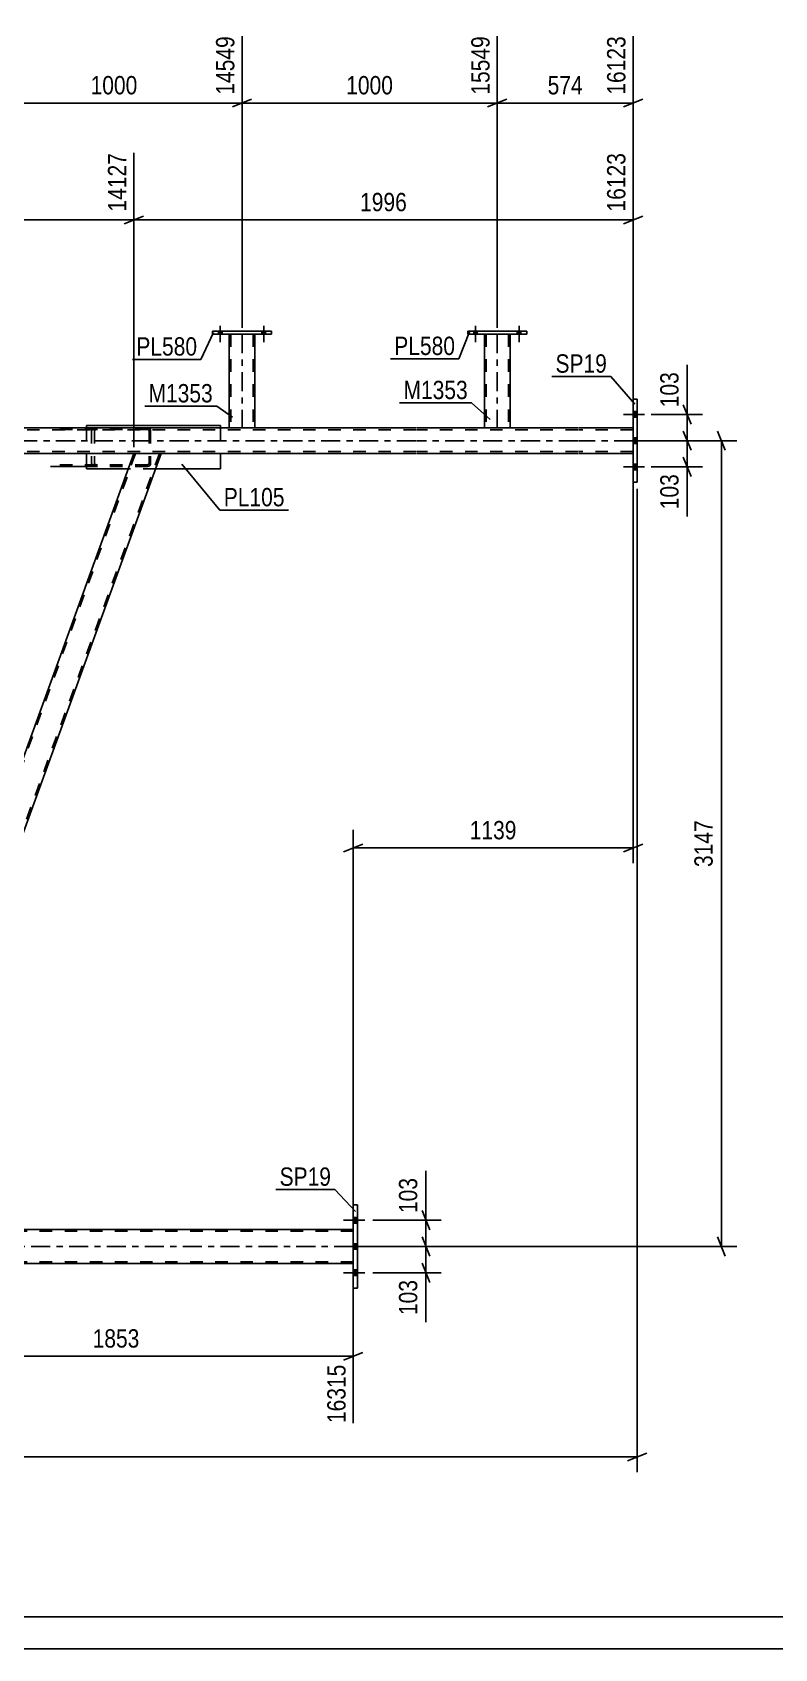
# Model space of a CAD drawing. Header units: millimetres. Extents: x -787 to 402, y -866 to -25.
# Drawn here: x -158.2 to -42.2, y -866.1 to -613.7 of the extents above; entities that cross this region are included whole.
import ezdxf

# ---------------------------------------------------------------- set-up
doc = ezdxf.new("R2010")
doc.units = ezdxf.units.MM
doc.linetypes.add('DXK_LINE_DOT2', pattern=[3.9198, 1.9599, -1.9599])
doc.linetypes.add('DXK_LINE_DOT3', pattern=[5.9187, 2.979, -0.9799, 0.9799, -0.9799])
doc.styles.add('Arial Narrow', font='ARIALN.TTF', dxfattribs={"height": 0.2})

# ---------------------------------------------------------------- blocks, each defined once
blk = doc.blocks.new('Unknown-569028579-1134')
at = {"color": 5, "linetype": 'Continuous'}
for p, q in [((-781.76, -861.13), (397.24, -861.13)), ((-786.76, -866.13), (402.24, -866.13))]:
    blk.add_line(p, q, dxfattribs=at)
blk = doc.blocks.new('Part-569028579-78205 - 78201')
at = {"color": 7, "linetype": 'DXK_LINE_DOT2'}
for p, q in [((-142.08, -679.45), (-186.2, -800.67)), ((-138.34, -679.45), (-182.46, -800.67)), ((-185.19, -797.2), (-186.46, -800.67)), ((-182.2, -800.67), (-186.46, -800.67))]:
    blk.add_line(p, q, dxfattribs=at)
at = {"color": 2, "linetype": 'Continuous'}
for p, q in [((-142.34, -679.45), (-185.19, -797.2)), ((-138.08, -679.45), (-182.2, -800.67)), ((-142.34, -679.45), (-138.08, -679.45))]:
    blk.add_line(p, q, dxfattribs=at)
blk = doc.blocks.new('Part-569028579-78343 - 78201')
at = {"color": 2, "linetype": 'Continuous'}
for p, q in [((-90.17, -660.33), (-90.17, -660.81)), ((-80.97, -660.33), (-90.17, -660.33)), ((-90.17, -660.81), (-80.97, -660.81)), ((-80.97, -660.33), (-80.97, -660.81))]:
    blk.add_line(p, q, dxfattribs=at)
blk = doc.blocks.new('Part-569028579-78280 - 78201')
at = {"color": 2, "linetype": 'Continuous'}
for p, q in [((-149.75, -675.06), (-149.75, -675.45)), ((-128.82, -675.06), (-149.75, -675.06)), ((-128.82, -675.06), (-128.82, -675.45)), ((-149.75, -679.45), (-149.75, -681.86)), ((-128.82, -679.45), (-128.82, -681.86)), ((-149.75, -681.86), (-143.21, -681.86)), ((-128.82, -681.86), (-138.95, -681.86))]:
    blk.add_line(p, q, dxfattribs=at)
at = {"color": 7, "linetype": 'DXK_LINE_DOT2'}
for p, q in [((-149.75, -675.45), (-149.75, -679.45)), ((-128.82, -675.45), (-128.82, -679.45)), ((-138.95, -681.86), (-143.21, -681.86))]:
    blk.add_line(p, q, dxfattribs=at)
blk = doc.blocks.new('Part-569028579-78219 - 78201')
at = {"color": 7, "linetype": 'DXK_LINE_DOT2'}
for p, q in [((-140.2, -675.46), (-155.36, -675.46)), ((-140.2, -675.7), (-155.36, -675.7)), ((-148.9, -675.8), (-148.95, -675.94)), ((-148.95, -675.94), (-148.95, -680.98)), ((-148.89, -675.75), (-148.9, -675.8)), ((-148.52, -675.94), (-148.48, -675.84)), ((-148.52, -675.94), (-148.52, -680.98)), ((-148.08, -675.46), (-148.41, -675.49)), ((-148.25, -675.71), (-148.08, -675.7)), ((-141.69, -675.7), (-141.69, -675.46)), ((-140.02, -675.49), (-140.2, -675.46)), ((-140.2, -675.7), (-140.11, -675.71)), ((-140.11, -675.71), (-140.04, -675.77)), ((-140.04, -675.77), (-139.99, -675.84)), ((-139.87, -675.6), (-140.02, -675.49)), ((-139.99, -675.84), (-139.97, -675.94)), ((-139.97, -675.94), (-139.97, -680.98)), ((-139.77, -675.75), (-139.87, -675.6)), ((-139.74, -675.94), (-139.77, -675.75)), ((-139.74, -675.94), (-139.74, -680.98)), ((-140.2, -681.22), (-155.36, -681.22)), ((-140.2, -681.46), (-149.75, -681.46)), ((-148.95, -680.98), (-148.89, -681.16)), ((-148.48, -681.07), (-148.52, -680.98)), ((-148.41, -681.42), (-148.08, -681.46)), ((-148.08, -681.22), (-148.25, -681.2)), ((-141.69, -681.46), (-141.69, -681.22)), ((-140.11, -681.2), (-140.2, -681.22)), ((-140.2, -681.46), (-140.02, -681.42)), ((-140.04, -681.14), (-140.11, -681.2)), ((-139.99, -681.07), (-140.04, -681.14)), ((-140.02, -681.42), (-139.87, -681.31)), ((-139.97, -680.98), (-139.99, -681.07)), ((-139.87, -681.31), (-139.77, -681.16)), ((-139.77, -681.16), (-139.74, -680.98))]:
    blk.add_line(p, q, dxfattribs=at)
at = {"color": 2, "linetype": 'Continuous'}
blk.add_line((-149.75, -681.46), (-155.36, -681.46), dxfattribs=at)
at = {"color": 7, "linetype": 'DXK_LINE_DOT2'}
for centre, radius, start, end in [((-148.28, -676.3), 0.817, 99.5182, 138.0638), ((-148.18, -676.12), 0.409, 99.5182, 138.0638), ((-148.28, -680.61), 0.817, 221.9362, 260.4818), ((-148.18, -680.79), 0.409, 221.9362, 260.4818)]:
    blk.add_arc(centre, radius, start, end, dxfattribs=at)
blk = doc.blocks.new('Part-569028579-78346 - 78201')
at = {"color": 2, "linetype": 'Continuous'}
for p, q in [((-127.45, -660.81), (-127.45, -675.46)), ((-123.45, -675.46), (-123.45, -660.81)), ((-123.93, -675.46), (-127.45, -675.46)), ((-123.49, -675.46), (-123.93, -675.46)), ((-123.49, -675.46), (-123.45, -675.46))]:
    blk.add_line(p, q, dxfattribs=at)
at = {"color": 7, "linetype": 'DXK_LINE_DOT2'}
for p, q in [((-123.45, -660.81), (-127.45, -660.81)), ((-127.21, -660.81), (-127.21, -675.46)), ((-123.69, -660.81), (-123.69, -675.46)), ((-127.45, -675.46), (-127.41, -675.46)), ((-127.21, -675.46), (-127.19, -675.46)), ((-123.93, -675.46), (-123.59, -675.46))]:
    blk.add_line(p, q, dxfattribs=at)
at = {"color": 7, "linetype": 'DXK_LINE_DOT3'}
blk.add_line((-125.45, -660.81), (-125.45, -675.46), dxfattribs=at)
blk = doc.blocks.new('Part-569028579-78347 - 78201')
at = {"color": 2, "linetype": 'Continuous'}
for p, q in [((-130.05, -660.33), (-130.05, -660.81)), ((-120.85, -660.33), (-130.05, -660.33)), ((-130.05, -660.81), (-120.85, -660.81)), ((-120.85, -660.33), (-120.85, -660.81))]:
    blk.add_line(p, q, dxfattribs=at)
blk = doc.blocks.new('Part-569028579-78256 - 78201')
at = {"color": 2, "linetype": 'Continuous'}
for p, q in [((-108.07, -800.67), (-717.21, -800.67)), ((-108.07, -805.95), (-717.21, -805.95))]:
    blk.add_line(p, q, dxfattribs=at)
at = {"color": 7, "linetype": 'DXK_LINE_DOT2'}
for p, q in [((-108.07, -800.91), (-717.21, -800.91)), ((-108.07, -800.67), (-108.07, -805.95)), ((-108.07, -805.71), (-717.21, -805.71))]:
    blk.add_line(p, q, dxfattribs=at)
at = {"color": 7, "linetype": 'DXK_LINE_DOT3'}
blk.add_line((-108.07, -803.31), (-717.21, -803.31), dxfattribs=at)
blk = doc.blocks.new('Part-569028579-78257 - 78201')
at = {"color": 2, "linetype": 'Continuous'}
for p, q in [((-64.35, -670.95), (-63.71, -670.95)), ((-64.35, -670.95), (-64.35, -683.95)), ((-63.71, -683.95), (-63.71, -670.95)), ((-64.35, -683.95), (-63.71, -683.95))]:
    blk.add_line(p, q, dxfattribs=at)
at = {"color": 7, "linetype": 'DXK_LINE_DOT2'}
for p, q in [((-63.71, -670.95), (-64.35, -670.95)), ((-64.35, -683.95), (-63.71, -683.95))]:
    blk.add_line(p, q, dxfattribs=at)
blk = doc.blocks.new('Part-569028579-78259 - 78201')
at = {"color": 2, "linetype": 'Continuous'}
for p, q in [((-108.07, -796.81), (-108.07, -809.81)), ((-107.43, -796.81), (-108.07, -796.81)), ((-107.43, -809.81), (-107.43, -796.81)), ((-108.07, -809.81), (-107.43, -809.81))]:
    blk.add_line(p, q, dxfattribs=at)
blk = doc.blocks.new('Part-569028579-78342 - 78201')
at = {"color": 2, "linetype": 'Continuous'}
for p, q in [((-87.57, -660.81), (-87.57, -675.46)), ((-83.57, -675.46), (-83.57, -660.81)), ((-84.05, -675.46), (-87.57, -675.46)), ((-83.61, -675.46), (-84.05, -675.46)), ((-83.61, -675.46), (-83.57, -675.46))]:
    blk.add_line(p, q, dxfattribs=at)
at = {"color": 7, "linetype": 'DXK_LINE_DOT2'}
for p, q in [((-83.57, -660.81), (-87.57, -660.81)), ((-87.33, -660.81), (-87.33, -675.46)), ((-83.81, -660.81), (-83.81, -675.46)), ((-87.57, -675.46), (-87.54, -675.46)), ((-87.33, -675.46), (-87.31, -675.46)), ((-87.31, -675.46), (-87.28, -675.46)), ((-87.28, -675.46), (-87.26, -675.46)), ((-84.05, -675.46), (-83.71, -675.46))]:
    blk.add_line(p, q, dxfattribs=at)
at = {"color": 7, "linetype": 'DXK_LINE_DOT3'}
blk.add_line((-85.57, -660.81), (-85.57, -675.46), dxfattribs=at)
blk = doc.blocks.new('Part-569028579-78428 - 78201')
at = {"color": 7, "linetype": 'DXK_LINE_DOT2'}
for p, q in [((-98.27, -675.77), (-707.41, -675.77)), ((-123.45, -675.45), (-127.45, -675.45)), ((-72.97, -675.77), (-98.17, -675.77)), ((-83.57, -675.45), (-87.57, -675.45)), ((-64.35, -675.77), (-72.87, -675.77)), ((-64.35, -675.45), (-64.35, -679.45)), ((-98.27, -679.13), (-707.41, -679.13)), ((-98.27, -679.45), (-482.87, -679.45)), ((-138.08, -679.45), (-142.34, -679.45)), ((-72.97, -679.13), (-98.17, -679.13)), ((-72.97, -679.45), (-98.17, -679.45)), ((-64.35, -679.13), (-72.87, -679.13)), ((-64.35, -679.45), (-72.87, -679.45))]:
    blk.add_line(p, q, dxfattribs=at)
at = {"color": 2, "linetype": 'Continuous'}
for p, q in [((-127.45, -675.45), (-163.45, -675.45)), ((-98.27, -675.45), (-123.45, -675.45)), ((-87.57, -675.45), (-98.17, -675.45)), ((-72.97, -675.45), (-83.57, -675.45)), ((-64.35, -675.45), (-72.87, -675.45)), ((-142.34, -679.45), (-221.9, -679.45)), ((-98.27, -679.45), (-138.08, -679.45)), ((-72.97, -679.45), (-98.17, -679.45)), ((-64.35, -679.45), (-72.87, -679.45))]:
    blk.add_line(p, q, dxfattribs=at)
at = {"color": 7, "linetype": 'DXK_LINE_DOT3'}
for p, q in [((-98.27, -677.45), (-707.41, -677.45)), ((-72.97, -677.45), (-98.17, -677.45)), ((-64.35, -677.45), (-72.87, -677.45))]:
    blk.add_line(p, q, dxfattribs=at)
blk = doc.blocks.new('Bolt-569028579-78463 - 78201')
at = {"linetype": 'Continuous'}
for points in [[(-63.71, -673.79), (-63.71, -672.91), (-64.35, -672.91), (-64.35, -673.79)], [(-63.71, -673.79), (-63.71, -672.91), (-64.35, -672.91), (-64.35, -673.79)], [(-63.71, -673.79), (-63.71, -672.91), (-64.35, -672.91), (-64.35, -673.79)], [(-63.71, -677.89), (-63.71, -677.01), (-64.35, -677.01), (-64.35, -677.89)], [(-63.71, -677.89), (-63.71, -677.01), (-64.35, -677.01), (-64.35, -677.89)], [(-63.71, -681.99), (-63.71, -681.11), (-64.35, -681.11), (-64.35, -681.99)], [(-63.71, -681.99), (-63.71, -681.11), (-64.35, -681.11), (-64.35, -681.99)], [(-63.71, -681.99), (-63.71, -681.11), (-64.35, -681.11), (-64.35, -681.99)]]:
    blk.add_hatch(color=1, dxfattribs=at).paths.add_polyline_path(points)
at = {"color": 1, "linetype": 'Continuous'}
for p, q in [((-62.55, -673.35), (-65.87, -673.35)), ((-62.55, -673.35), (-65.87, -673.35)), ((-62.55, -673.35), (-65.87, -673.35)), ((-63.71, -672.91), (-64.35, -672.91)), ((-63.71, -672.91), (-64.35, -672.91)), ((-63.71, -672.91), (-64.35, -672.91)), ((-63.71, -673.79), (-64.35, -673.79)), ((-63.71, -673.79), (-64.35, -673.79)), ((-63.71, -673.79), (-64.35, -673.79)), ((-62.55, -677.45), (-65.87, -677.45)), ((-62.55, -677.45), (-65.87, -677.45)), ((-63.71, -677.01), (-64.35, -677.01)), ((-63.71, -677.01), (-64.35, -677.01)), ((-63.71, -677.89), (-64.35, -677.89)), ((-63.71, -677.89), (-64.35, -677.89)), ((-62.55, -681.55), (-65.87, -681.55)), ((-62.55, -681.55), (-65.87, -681.55)), ((-62.55, -681.55), (-65.87, -681.55)), ((-63.71, -681.11), (-64.35, -681.11)), ((-63.71, -681.11), (-64.35, -681.11)), ((-63.71, -681.11), (-64.35, -681.11)), ((-63.71, -681.99), (-64.35, -681.99)), ((-63.71, -681.99), (-64.35, -681.99)), ((-63.71, -681.99), (-64.35, -681.99))]:
    blk.add_line(p, q, dxfattribs=at)
blk = doc.blocks.new('Bolt-569028579-78465 - 78201')
at = {"linetype": 'Continuous'}
for points in [[(-107.43, -799.65), (-107.43, -798.77), (-108.07, -798.77), (-108.07, -799.65)], [(-107.43, -799.65), (-107.43, -798.77), (-108.07, -798.77), (-108.07, -799.65)], [(-107.43, -799.65), (-107.43, -798.77), (-108.07, -798.77), (-108.07, -799.65)], [(-107.43, -803.75), (-107.43, -802.87), (-108.07, -802.87), (-108.07, -803.75)], [(-107.43, -803.75), (-107.43, -802.87), (-108.07, -802.87), (-108.07, -803.75)], [(-107.43, -807.85), (-107.43, -806.97), (-108.07, -806.97), (-108.07, -807.85)], [(-107.43, -807.85), (-107.43, -806.97), (-108.07, -806.97), (-108.07, -807.85)], [(-107.43, -807.85), (-107.43, -806.97), (-108.07, -806.97), (-108.07, -807.85)]]:
    blk.add_hatch(color=1, dxfattribs=at).paths.add_polyline_path(points)
at = {"color": 1, "linetype": 'Continuous'}
for p, q in [((-106.27, -799.21), (-109.59, -799.21)), ((-106.27, -799.21), (-109.59, -799.21)), ((-106.27, -799.21), (-109.59, -799.21)), ((-107.43, -798.77), (-108.07, -798.77)), ((-107.43, -798.77), (-108.07, -798.77)), ((-107.43, -798.77), (-108.07, -798.77)), ((-107.43, -799.65), (-108.07, -799.65)), ((-107.43, -799.65), (-108.07, -799.65)), ((-107.43, -799.65), (-108.07, -799.65)), ((-106.27, -803.31), (-109.59, -803.31)), ((-106.27, -803.31), (-109.59, -803.31)), ((-107.43, -802.87), (-108.07, -802.87)), ((-107.43, -802.87), (-108.07, -802.87)), ((-107.43, -803.75), (-108.07, -803.75)), ((-107.43, -803.75), (-108.07, -803.75)), ((-106.27, -807.41), (-109.59, -807.41)), ((-106.27, -807.41), (-109.59, -807.41)), ((-106.27, -807.41), (-109.59, -807.41)), ((-107.43, -806.97), (-108.07, -806.97)), ((-107.43, -806.97), (-108.07, -806.97)), ((-107.43, -806.97), (-108.07, -806.97)), ((-107.43, -807.85), (-108.07, -807.85)), ((-107.43, -807.85), (-108.07, -807.85)), ((-107.43, -807.85), (-108.07, -807.85))]:
    blk.add_line(p, q, dxfattribs=at)
blk = doc.blocks.new('Bolt-569028579-78474 - 78201')
at = {"linetype": 'Continuous'}
for points in [[(-88.69, -660.33), (-89.25, -660.33), (-89.25, -660.81), (-88.69, -660.81)], [(-88.69, -660.33), (-89.25, -660.33), (-89.25, -660.81), (-88.69, -660.81)], [(-81.89, -660.33), (-82.45, -660.33), (-82.45, -660.81), (-81.89, -660.81)], [(-81.89, -660.33), (-82.45, -660.33), (-82.45, -660.81), (-81.89, -660.81)]]:
    blk.add_hatch(color=1, dxfattribs=at).paths.add_polyline_path(points)
at = {"color": 1, "linetype": 'Continuous'}
for p, q in [((-89.25, -660.33), (-89.25, -660.81)), ((-89.25, -660.33), (-89.25, -660.81)), ((-88.97, -659.53), (-88.97, -662.05)), ((-88.97, -659.53), (-88.97, -662.05)), ((-88.69, -660.33), (-88.69, -660.81)), ((-88.69, -660.33), (-88.69, -660.81)), ((-82.45, -660.33), (-82.45, -660.81)), ((-82.45, -660.33), (-82.45, -660.81)), ((-82.17, -659.53), (-82.17, -662.05)), ((-82.17, -659.53), (-82.17, -662.05)), ((-81.89, -660.33), (-81.89, -660.81)), ((-81.89, -660.33), (-81.89, -660.81))]:
    blk.add_line(p, q, dxfattribs=at)
blk = doc.blocks.new('Bolt-569028579-78476 - 78201')
at = {"linetype": 'Continuous'}
for points in [[(-128.57, -660.33), (-129.13, -660.33), (-129.13, -660.81), (-128.57, -660.81)], [(-128.57, -660.33), (-129.13, -660.33), (-129.13, -660.81), (-128.57, -660.81)], [(-121.77, -660.33), (-122.33, -660.33), (-122.33, -660.81), (-121.77, -660.81)], [(-121.77, -660.33), (-122.33, -660.33), (-122.33, -660.81), (-121.77, -660.81)]]:
    blk.add_hatch(color=1, dxfattribs=at).paths.add_polyline_path(points)
at = {"color": 1, "linetype": 'Continuous'}
for p, q in [((-129.13, -660.33), (-129.13, -660.81)), ((-129.13, -660.33), (-129.13, -660.81)), ((-128.85, -659.53), (-128.85, -662.05)), ((-128.85, -659.53), (-128.85, -662.05)), ((-128.57, -660.33), (-128.57, -660.81)), ((-128.57, -660.33), (-128.57, -660.81)), ((-122.33, -660.33), (-122.33, -660.81)), ((-122.33, -660.33), (-122.33, -660.81)), ((-122.05, -659.53), (-122.05, -662.05)), ((-122.05, -659.53), (-122.05, -662.05)), ((-121.77, -660.33), (-121.77, -660.81)), ((-121.77, -660.33), (-121.77, -660.81))]:
    blk.add_line(p, q, dxfattribs=at)
blk = doc.blocks.new('StraightDimension-569028579-80385 - 78201')
at = {"color": 7, "linetype": 'Continuous'}
for p, q in [((-182.2, -801.67), (-182.2, -830.89)), ((-108.07, -806.95), (-108.07, -830.89)), ((-180.7, -819.85), (-183.7, -821.05)), ((-182.2, -820.45), (-108.07, -820.45)), ((-109.57, -821.05), (-106.57, -819.85))]:
    blk.add_line(p, q, dxfattribs=at)
at = {"color": 0}
blk.add_wipeout([(-140.88, -819.7), (-140.88, -815.5), (-149.39, -815.5), (-149.39, -819.7)], dxfattribs=at)
at = {"color": 0, "linetype": 'Continuous'}
blk.add_wipeout([(-108.67, -821.15), (-112.87, -821.15), (-112.87, -831.49), (-108.67, -831.49)], dxfattribs=at)
at = {"color": 3, "style": 'Arial Narrow'}
blk.add_text('1853', height=2.863, dxfattribs=at).set_placement((-148.79, -819.1))
at = {"color": 3, "linetype": 'Continuous', "style": 'Arial Narrow'}
blk.add_text('16315', height=2.863, rotation=90.0002, dxfattribs=at).set_placement((-109.27, -830.89))
blk = doc.blocks.new('StraightDimension-569028579-80366 - 78201')
at = {"color": 7, "linetype": 'Continuous'}
for p, q in [((-49.96, -678.95), (-51.16, -675.95)), ((-62.71, -677.45), (-48.16, -677.45)), ((-50.56, -803.31), (-50.56, -677.45)), ((-51.16, -801.81), (-49.96, -804.81)), ((-106.43, -803.31), (-48.16, -803.31))]:
    blk.add_line(p, q, dxfattribs=at)
at = {"color": 0}
blk.add_wipeout([(-51.31, -736.13), (-55.51, -736.13), (-55.51, -744.64), (-51.31, -744.64)], dxfattribs=at)
at = {"color": 3, "style": 'Arial Narrow'}
blk.add_text('3147', height=2.863, rotation=90.0002, dxfattribs=at).set_placement((-51.91, -744.04))
blk = doc.blocks.new('StraightDimension-569028579-80984 - 78201')
at = {"color": 7, "linetype": 'Continuous'}
for p, q in [((-97.32, -801.81), (-96.12, -804.81)), ((-105.03, -803.31), (-94.32, -803.31)), ((-96.72, -807.41), (-96.72, -803.31)), ((-105.03, -807.41), (-94.32, -807.41)), ((-96.12, -808.91), (-97.32, -805.91))]:
    blk.add_line(p, q, dxfattribs=at)
at = {"color": 0}
blk.add_wipeout([(-97.47, -807.94), (-101.67, -807.94), (-101.67, -814.62), (-97.47, -814.62)], dxfattribs=at)
at = {"color": 7, "linetype": 'Continuous'}
blk.add_line((-96.72, -807.41), (-96.72, -815.15), dxfattribs=at)
blk.add_line((-96.72, -807.41), (-96.72, -815.15), dxfattribs=at)
at = {"color": 3, "style": 'Arial Narrow'}
blk.add_text('103', height=2.863, rotation=90.0002, dxfattribs=at).set_placement((-98.07, -814.02))
blk = doc.blocks.new('StraightDimension-569028579-79377 - 78201')
at = {"color": 7, "linetype": 'Continuous'}
for p, q in [((-165.45, -659.81), (-165.45, -614.27)), ((-125.45, -659.81), (-125.45, -614.27)), ((-163.95, -624.11), (-166.95, -625.31)), ((-165.45, -624.71), (-125.45, -624.71)), ((-126.95, -625.31), (-123.95, -624.11))]:
    blk.add_line(p, q, dxfattribs=at)
at = {"color": 0, "linetype": 'Continuous'}
blk.add_wipeout([(-126.05, -613.67), (-130.25, -613.67), (-130.25, -624.01), (-126.05, -624.01)], dxfattribs=at)
at = {"color": 0}
blk.add_wipeout([(-141.19, -623.96), (-141.19, -619.76), (-149.71, -619.76), (-149.71, -623.96)], dxfattribs=at)
at = {"color": 3, "linetype": 'Continuous', "style": 'Arial Narrow'}
blk.add_text('14549', height=2.863, rotation=90.0002, dxfattribs=at).set_placement((-126.65, -623.41))
at = {"color": 3, "style": 'Arial Narrow'}
blk.add_text('1000', height=2.863, dxfattribs=at).set_placement((-149.11, -623.36))
blk = doc.blocks.new('StraightDimension-569028579-80961 - 78201')
at = {"color": 7, "linetype": 'Continuous'}
for p, q in [((-61.55, -673.35), (-53.5, -673.35)), ((-56.5, -671.85), (-55.3, -674.85)), ((-55.9, -677.45), (-55.9, -673.35)), ((-55.3, -678.95), (-56.5, -675.95)), ((-61.55, -677.45), (-53.5, -677.45))]:
    blk.add_line(p, q, dxfattribs=at)
at = {"color": 0}
blk.add_wipeout([(-56.65, -666.14), (-60.85, -666.14), (-60.85, -672.83), (-56.65, -672.83)], dxfattribs=at)
at = {"color": 7, "linetype": 'Continuous'}
blk.add_line((-55.9, -673.35), (-55.9, -665.62), dxfattribs=at)
blk.add_line((-55.9, -673.35), (-55.9, -665.62), dxfattribs=at)
at = {"color": 3, "style": 'Arial Narrow'}
blk.add_text('103', height=2.863, rotation=90.0002, dxfattribs=at).set_placement((-57.25, -672.23))
blk = doc.blocks.new('StraightDimension-569028579-79010 - 78201')
at = {"color": 7, "linetype": 'Continuous'}
for p, q in [((-63.71, -684.95), (-63.71, -838.57)), ((-65.21, -836.77), (-62.21, -835.57)), ((-726.47, -836.17), (-63.71, -836.17))]:
    blk.add_line(p, q, dxfattribs=at)
blk = doc.blocks.new('StraightDimension-569028579-79375 - 78201')
at = {"color": 7, "linetype": 'Continuous'}
for p, q in [((-85.57, -659.81), (-85.57, -614.27)), ((-64.35, -674.45), (-64.35, -614.27)), ((-84.07, -624.11), (-87.07, -625.31)), ((-85.57, -624.71), (-64.35, -624.71)), ((-65.85, -625.31), (-62.85, -624.11))]:
    blk.add_line(p, q, dxfattribs=at)
at = {"color": 0, "linetype": 'Continuous'}
blk.add_wipeout([(-64.95, -613.67), (-69.15, -613.67), (-69.15, -624.01), (-64.95, -624.01)], dxfattribs=at)
at = {"color": 0}
blk.add_wipeout([(-71.62, -623.96), (-71.62, -619.76), (-78.3, -619.76), (-78.3, -623.96)], dxfattribs=at)
at = {"color": 3, "linetype": 'Continuous', "style": 'Arial Narrow'}
blk.add_text('16123', height=2.863, rotation=90.0002, dxfattribs=at).set_placement((-65.55, -623.41))
at = {"color": 3, "style": 'Arial Narrow'}
blk.add_text('574', height=2.863, dxfattribs=at).set_placement((-77.7, -623.36))
blk = doc.blocks.new('StraightDimension-569028579-79376 - 78201')
at = {"color": 7, "linetype": 'Continuous'}
for p, q in [((-125.45, -659.81), (-125.45, -614.27)), ((-85.57, -659.81), (-85.57, -614.27)), ((-123.95, -624.11), (-126.95, -625.31)), ((-125.45, -624.71), (-85.57, -624.71)), ((-87.07, -625.31), (-84.07, -624.11))]:
    blk.add_line(p, q, dxfattribs=at)
at = {"color": 0, "linetype": 'Continuous'}
blk.add_wipeout([(-86.17, -613.67), (-90.37, -613.67), (-90.37, -624.01), (-86.17, -624.01)], dxfattribs=at)
at = {"color": 0}
blk.add_wipeout([(-101.25, -623.96), (-101.25, -619.76), (-109.77, -619.76), (-109.77, -623.96)], dxfattribs=at)
at = {"color": 3, "linetype": 'Continuous', "style": 'Arial Narrow'}
blk.add_text('15549', height=2.863, rotation=90.0002, dxfattribs=at).set_placement((-86.77, -623.41))
at = {"color": 3, "style": 'Arial Narrow'}
blk.add_text('1000', height=2.863, dxfattribs=at).set_placement((-109.17, -623.36))
blk = doc.blocks.new('StraightDimension-569028579-79728 - 78201')
at = {"color": 7, "linetype": 'Continuous'}
for p, q in [((-64.35, -680.45), (-64.35, -743.46)), ((-108.07, -799.67), (-108.07, -738.21)), ((-106.57, -740.46), (-109.57, -741.66)), ((-108.07, -741.06), (-64.35, -741.06)), ((-65.85, -741.66), (-62.85, -740.46))]:
    blk.add_line(p, q, dxfattribs=at)
at = {"color": 0}
blk.add_wipeout([(-81.96, -740.31), (-81.96, -736.11), (-90.47, -736.11), (-90.47, -740.31)], dxfattribs=at)
at = {"color": 3, "style": 'Arial Narrow'}
blk.add_text('1139', height=2.863, dxfattribs=at).set_placement((-89.87, -739.71))
blk = doc.blocks.new('StraightDimension-569028579-80086 - 78201')
at = {"color": 7, "linetype": 'Continuous'}
for p, q in [((-142.34, -678.45), (-142.34, -632.51)), ((-64.35, -674.45), (-64.35, -632.51)), ((-140.84, -642.36), (-143.84, -643.56)), ((-142.34, -642.96), (-64.35, -642.96)), ((-65.85, -643.56), (-62.85, -642.36))]:
    blk.add_line(p, q, dxfattribs=at)
at = {"color": 0, "linetype": 'Continuous'}
blk.add_wipeout([(-64.95, -631.91), (-69.15, -631.91), (-69.15, -642.26), (-64.95, -642.26)], dxfattribs=at)
at = {"color": 0}
blk.add_wipeout([(-99.09, -642.21), (-99.09, -638.01), (-107.6, -638.01), (-107.6, -642.21)], dxfattribs=at)
at = {"color": 3, "linetype": 'Continuous', "style": 'Arial Narrow'}
blk.add_text('16123', height=2.863, rotation=90.0002, dxfattribs=at).set_placement((-65.55, -641.66))
at = {"color": 3, "style": 'Arial Narrow'}
blk.add_text('1996', height=2.863, dxfattribs=at).set_placement((-107, -641.61))
blk = doc.blocks.new('StraightDimension-569028579-80087 - 78201')
at = {"color": 7, "linetype": 'Continuous'}
for p, q in [((-221.9, -678.45), (-221.9, -628.01)), ((-142.34, -678.45), (-142.34, -632.51)), ((-220.4, -642.36), (-223.4, -643.56)), ((-221.9, -642.96), (-142.34, -642.96)), ((-143.84, -643.56), (-140.84, -642.36))]:
    blk.add_line(p, q, dxfattribs=at)
at = {"color": 0, "linetype": 'Continuous'}
blk.add_wipeout([(-142.94, -631.91), (-147.14, -631.91), (-147.14, -642.26), (-142.94, -642.26)], dxfattribs=at)
at = {"color": 0}
blk.add_wipeout([(-177.86, -642.21), (-177.86, -638.01), (-186.37, -638.01), (-186.37, -642.21)], dxfattribs=at)
at = {"color": 3, "linetype": 'Continuous', "style": 'Arial Narrow'}
blk.add_text('14127', height=2.863, rotation=90.0002, dxfattribs=at).set_placement((-143.54, -641.66))
at = {"color": 3, "style": 'Arial Narrow'}
blk.add_text('1989', height=2.863, dxfattribs=at).set_placement((-185.77, -641.61))
blk = doc.blocks.new('StraightDimension-569028579-80962 - 78201')
at = {"color": 7, "linetype": 'Continuous'}
for p, q in [((-56.5, -675.95), (-55.3, -678.95)), ((-61.55, -677.45), (-53.5, -677.45)), ((-55.9, -681.55), (-55.9, -677.45)), ((-61.55, -681.55), (-53.5, -681.55)), ((-55.3, -683.05), (-56.5, -680.05))]:
    blk.add_line(p, q, dxfattribs=at)
at = {"color": 0}
blk.add_wipeout([(-56.65, -682.08), (-60.85, -682.08), (-60.85, -688.76), (-56.65, -688.76)], dxfattribs=at)
at = {"color": 7, "linetype": 'Continuous'}
blk.add_line((-55.9, -681.55), (-55.9, -689.29), dxfattribs=at)
blk.add_line((-55.9, -681.55), (-55.9, -689.29), dxfattribs=at)
at = {"color": 3, "style": 'Arial Narrow'}
blk.add_text('103', height=2.863, rotation=90.0002, dxfattribs=at).set_placement((-57.25, -688.16))
blk = doc.blocks.new('StraightDimension-569028579-80983 - 78201')
at = {"color": 7, "linetype": 'Continuous'}
for p, q in [((-97.32, -797.71), (-96.12, -800.71)), ((-105.03, -799.21), (-94.32, -799.21)), ((-96.72, -803.31), (-96.72, -799.21)), ((-96.12, -804.81), (-97.32, -801.81)), ((-105.03, -803.31), (-94.32, -803.31))]:
    blk.add_line(p, q, dxfattribs=at)
at = {"color": 0}
blk.add_wipeout([(-97.47, -792), (-101.67, -792), (-101.67, -798.69), (-97.47, -798.69)], dxfattribs=at)
at = {"color": 7, "linetype": 'Continuous'}
blk.add_line((-96.72, -799.21), (-96.72, -791.48), dxfattribs=at)
blk.add_line((-96.72, -799.21), (-96.72, -791.48), dxfattribs=at)
at = {"color": 3, "style": 'Arial Narrow'}
blk.add_text('103', height=2.863, rotation=90.0002, dxfattribs=at).set_placement((-98.07, -798.09))
blk = doc.blocks.new('Mark-569028579-79354 - 78201')
at = {"color": 0}
blk.add_wipeout([(-130.01, -671.47), (-130.01, -668.47), (-140.06, -668.47), (-140.06, -671.47)], dxfattribs=at)
blk.add_wipeout([(-130.01, -671.47), (-130.01, -668.47), (-140.06, -668.47), (-140.06, -671.47)], dxfattribs=at)
at = {"color": 30, "linetype": 'Continuous'}
for p in [(-140.66, -672.07), (-126.92, -673.8)]:
    blk.add_line(p, (-129.41, -672.07), dxfattribs=at)
at = {"color": 3, "style": 'Arial Narrow'}
blk.add_text('M1353', height=2.863, dxfattribs=at).set_placement((-140.06, -671.47))
blk = doc.blocks.new('Mark-569028579-79367 - 78201')
at = {"color": 0}
blk.add_wipeout([(-92.15, -664.07), (-92.15, -661.07), (-101.66, -661.07), (-101.66, -664.07)], dxfattribs=at)
blk.add_wipeout([(-92.15, -664.07), (-92.15, -661.07), (-101.66, -661.07), (-101.66, -664.07)], dxfattribs=at)
at = {"color": 30, "linetype": 'Continuous'}
for p in [(-89.92, -660.44), (-102.26, -664.67)]:
    blk.add_line(p, (-91.55, -664.67), dxfattribs=at)
at = {"color": 3, "style": 'Arial Narrow'}
blk.add_text('PL580', height=2.863, dxfattribs=at).set_placement((-101.66, -664.07))
blk = doc.blocks.new('Mark-569028579-80065 - 78201')
at = {"color": 0}
blk.add_wipeout([(-68.44, -666.83), (-68.44, -663.83), (-76.47, -663.83), (-76.47, -666.83)], dxfattribs=at)
blk.add_wipeout([(-68.44, -666.83), (-68.44, -663.83), (-76.47, -663.83), (-76.47, -666.83)], dxfattribs=at)
at = {"color": 30, "linetype": 'Continuous'}
for p in [(-77.07, -667.43), (-64.07, -671.74)]:
    blk.add_line(p, (-67.84, -667.43), dxfattribs=at)
at = {"color": 3, "style": 'Arial Narrow'}
blk.add_text('SP19', height=2.863, dxfattribs=at).set_placement((-76.47, -666.83))
blk = doc.blocks.new('Mark-569028579-79364 - 78201')
at = {"color": 0}
blk.add_wipeout([(-90.17, -670.96), (-90.17, -667.96), (-100.22, -667.96), (-100.22, -670.96)], dxfattribs=at)
blk.add_wipeout([(-90.17, -670.96), (-90.17, -667.96), (-100.22, -667.96), (-100.22, -670.96)], dxfattribs=at)
at = {"color": 30, "linetype": 'Continuous'}
for p in [(-100.82, -671.56), (-86.7, -674.13)]:
    blk.add_line(p, (-89.57, -671.56), dxfattribs=at)
at = {"color": 3, "style": 'Arial Narrow'}
blk.add_text('M1353', height=2.863, dxfattribs=at).set_placement((-100.22, -670.96))
blk = doc.blocks.new('Mark-569028579-80343 - 78201')
at = {"color": 0}
blk.add_wipeout([(-118.79, -687.7), (-118.79, -684.7), (-128.3, -684.7), (-128.3, -687.7)], dxfattribs=at)
blk.add_wipeout([(-118.79, -687.7), (-118.79, -684.7), (-128.3, -684.7), (-128.3, -687.7)], dxfattribs=at)
at = {"color": 30, "linetype": 'Continuous'}
for p, q in [((-134.88, -681.1), (-128.9, -688.3)), ((-128.9, -688.3), (-118.19, -688.3))]:
    blk.add_line(p, q, dxfattribs=at)
at = {"color": 3, "style": 'Arial Narrow'}
blk.add_text('PL105', height=2.863, dxfattribs=at).set_placement((-128.3, -687.7))
blk = doc.blocks.new('Mark-569028579-79357 - 78201')
at = {"color": 0}
blk.add_wipeout([(-132.46, -664.16), (-132.46, -661.16), (-141.96, -661.16), (-141.96, -664.16)], dxfattribs=at)
blk.add_wipeout([(-132.46, -664.16), (-132.46, -661.16), (-141.96, -661.16), (-141.96, -664.16)], dxfattribs=at)
at = {"color": 30, "linetype": 'Continuous'}
for p in [(-129.89, -660.57), (-142.56, -664.76)]:
    blk.add_line(p, (-131.86, -664.76), dxfattribs=at)
at = {"color": 3, "style": 'Arial Narrow'}
blk.add_text('PL580', height=2.863, dxfattribs=at).set_placement((-141.96, -664.16))
blk = doc.blocks.new('Mark-569028579-80042 - 78201')
at = {"color": 0}
blk.add_wipeout([(-111.54, -793.83), (-111.54, -790.83), (-119.58, -790.83), (-119.58, -793.83)], dxfattribs=at)
blk.add_wipeout([(-111.54, -793.83), (-111.54, -790.83), (-119.58, -790.83), (-119.58, -793.83)], dxfattribs=at)
at = {"color": 30, "linetype": 'Continuous'}
for p in [(-120.18, -794.43), (-107.71, -797.85)]:
    blk.add_line(p, (-110.94, -794.43), dxfattribs=at)
at = {"color": 3, "style": 'Arial Narrow'}
blk.add_text('SP19', height=2.863, dxfattribs=at).set_placement((-119.58, -793.83))

msp = doc.modelspace()

# ---------------------------------------------------------------- block references
for name in ['Unknown-569028579-1134', 'Part-569028579-78347 - 78201', 'Bolt-569028579-78476 - 78201', 'Part-569028579-78346 - 78201', 'Part-569028579-78343 - 78201', 'Bolt-569028579-78474 - 78201', 'Part-569028579-78342 - 78201', 'Part-569028579-78257 - 78201', 'Bolt-569028579-78463 - 78201', 'Part-569028579-78428 - 78201', 'Part-569028579-78219 - 78201', 'Part-569028579-78280 - 78201', 'Part-569028579-78205 - 78201', 'Part-569028579-78259 - 78201', 'Bolt-569028579-78465 - 78201', 'Part-569028579-78256 - 78201']:
    msp.add_blockref(name, (0, 0))

# ---------------------------------------------------------------- next in the draw order: block references
for name in ['StraightDimension-569028579-79377 - 78201', 'StraightDimension-569028579-79375 - 78201', 'StraightDimension-569028579-80385 - 78201']:
    msp.add_blockref(name, (0, 0))

# ---------------------------------------------------------------- next in the draw order: block references
for name in ['StraightDimension-569028579-79376 - 78201', 'StraightDimension-569028579-80366 - 78201']:
    msp.add_blockref(name, (0, 0))

# ---------------------------------------------------------------- next in the draw order: block references
for name in ['StraightDimension-569028579-80086 - 78201', 'StraightDimension-569028579-80961 - 78201', 'StraightDimension-569028579-80984 - 78201']:
    msp.add_blockref(name, (0, 0))

# ---------------------------------------------------------------- next in the draw order: block references
for name in ['StraightDimension-569028579-80087 - 78201', 'Mark-569028579-79367 - 78201', 'Mark-569028579-80065 - 78201', 'Mark-569028579-79364 - 78201', 'StraightDimension-569028579-79010 - 78201']:
    msp.add_blockref(name, (0, 0))

# ---------------------------------------------------------------- next in the draw order: block references
for name in ['Mark-569028579-79357 - 78201', 'Mark-569028579-79354 - 78201', 'StraightDimension-569028579-80962 - 78201', 'Mark-569028579-80343 - 78201', 'StraightDimension-569028579-79728 - 78201']:
    msp.add_blockref(name, (0, 0))

# ---------------------------------------------------------------- next in the draw order: block references
for name in ['Mark-569028579-80042 - 78201', 'StraightDimension-569028579-80983 - 78201']:
    msp.add_blockref(name, (0, 0))

doc.saveas('drawing.dxf')
